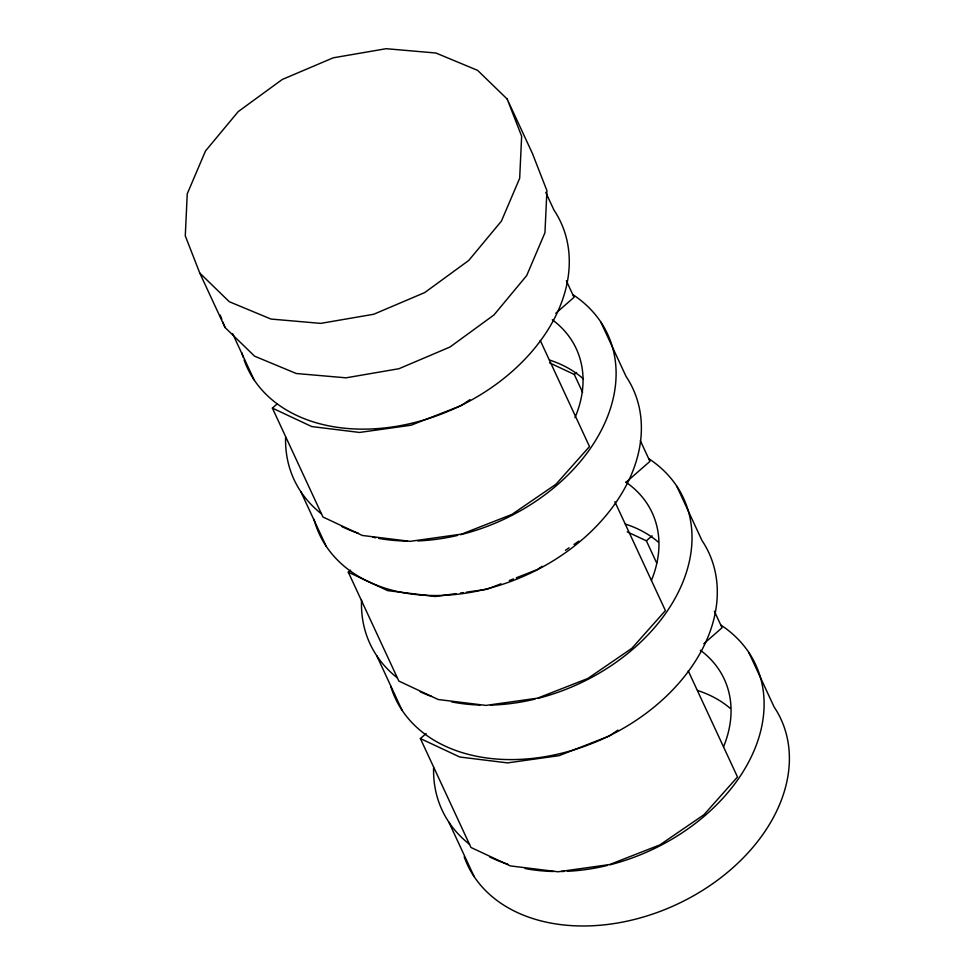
<?xml version="1.0" encoding="UTF-8"?>
<svg xmlns="http://www.w3.org/2000/svg" width="974" height="974" viewBox="0 0 974 974"><rect width="100%" height="100%" fill="white"/><g stroke="black" fill="none" stroke-linecap="round" stroke-linejoin="round"><path stroke-width="1.46" d="M540.229 340.401L589.501 446.542L555.959 484.261L511.91 514.43L461.639 534.105L410.091 541.349L362.291 535.457L322.93 516.999L272.391 408.106L276.957 404.113M555.777 313.287L574.039 297.313L566.357 280.768M614.862 501.707L665.412 610.601L631.87 648.319L587.809 678.488L537.551 698.163L485.989 705.407L438.203 699.515L398.841 681.057L348.29 572.164L350.579 570.167M549.64 362.888L574.283 374.442L576.571 372.445M625.978 482.337L649.95 461.372L640.344 440.698M688.241 670.855L737.501 776.996L703.971 814.714L659.909 844.884L609.651 864.547L558.09 871.791L510.303 865.898L470.941 847.453L420.391 738.56L426.101 733.556M627.219 531.853L646.383 540.826L652.093 535.834M703.788 643.741L722.051 627.755L714.368 611.222M469.918 399.669L461.359 405.537L411.089 425.212L359.54 432.444L311.741 426.563L272.391 408.106M542.165 566.247L537.258 569.595L516.317 577.789M565.407 550.322L569.084 547.802M573.978 544.454L578.873 541.106M617.93 730.11L609.359 735.979L559.1 755.654L507.539 762.898L459.752 757.005L420.391 738.56M500.965 583.803L487 589.27L466.376 592.168M509.341 580.528L513.529 578.885M456.063 593.616L435.439 596.514L387.652 590.621L348.29 572.164M460.483 592.996L463.429 592.582M507.162 99.031L477.625 70.371L435.938 53.022L386.179 48.7L333.218 57.819L282.229 79.491L238.228 111.596L205.49 150.982L187.252 193.802L185.279 235.866L199.767 273.049L225.043 327.495L254.567 356.167L296.254 373.505L346.026 377.827L398.987 368.708L449.964 347.036L493.976 314.943L526.703 275.557L544.953 232.725L546.925 190.673L532.437 153.49L507.162 99.031L521.65 136.226L519.678 178.279L501.427 221.098L468.701 260.496L424.688 292.59L373.712 314.261L320.75 323.38L270.991 319.058L229.292 301.721L199.767 273.049M545.744 192.365L553.962 210.055A172.824 124.319 -24.9 0 1 459.838 406.048A172.824 124.319 -24.9 0 1 244.097 359.99M600.788 321.992L626.063 376.439A172.824 124.319 -24.9 0 1 527.299 574.623A172.824 124.319 -24.9 0 1 313.993 519.288M676.699 486.05L701.974 540.497A172.824 124.319 -24.9 0 1 605.061 737.829A172.824 124.319 -24.9 0 1 390.708 686.195M748.799 652.446L774.074 706.893A172.824 124.319 -24.9 0 1 679.949 902.886A172.824 124.319 -24.9 0 1 464.196 856.828M574.283 374.442L582.61 392.364M646.383 540.826L656.622 562.887M232.579 333.546L254.056 379.823M300.881 491.76L326.156 546.207M376.792 655.819L402.067 710.265M448.892 822.214L474.168 876.661M220.209 315.101L221.816 319.228M222.888 321.992L225.043 327.495M549.506 360.027A138.259 99.458 -24.9 0 1 583.463 378.983M572.98 294.684A172.824 124.319 -24.9 0 1 603.917 425.029A172.824 124.319 -24.9 0 1 460.556 534.702M457.658 535.396A172.824 124.319 -24.9 0 1 417.724 540.923M407.144 541.069A172.824 124.319 -24.9 0 1 378.655 538.379M375.66 537.806A172.824 124.319 -24.9 0 1 372.701 537.185M358.432 533.289A172.824 124.319 -24.9 0 1 341.582 526.447M321.517 513.895A172.824 124.319 -24.9 0 1 285.601 437.363M552.319 319.764A138.259 99.458 -24.9 0 1 574.977 417.663M243.147 357.166A172.824 124.319 -24.9 0 1 241.893 352.892M625.418 524.085A138.259 99.458 -24.9 0 1 658.241 542.043M648.891 458.742A172.824 124.319 -24.9 0 1 680.096 588.503A172.824 124.319 -24.9 0 1 537.904 698.395M535.006 699.113A172.824 124.319 -24.9 0 1 490.592 705.079M480.072 705.054A172.824 124.319 -24.9 0 1 451.571 701.864M431.628 696.422A172.824 124.319 -24.9 0 1 420.244 691.808M397.429 677.953A172.824 124.319 -24.9 0 1 361.561 599.935M625.88 482.142A138.259 99.458 -24.9 0 1 651.46 580.334M697.518 690.469A138.259 99.458 -24.9 0 1 730.33 708.439M720.991 625.125A172.824 124.319 -24.9 0 1 752.196 754.887A172.824 124.319 -24.9 0 1 610.004 864.79M607.106 865.509A172.824 124.319 -24.9 0 1 567.258 871.304M564.214 871.426A172.824 124.319 -24.9 0 1 561.17 871.499M553.658 871.486A172.824 124.319 -24.9 0 1 525.169 868.54M507.819 864.181A172.824 124.319 -24.9 0 1 489.593 856.889M469.529 844.336A172.824 124.319 -24.9 0 1 433.613 767.816M700.33 650.206A138.259 99.458 -24.9 0 1 723.56 746.729"/></g></svg>
